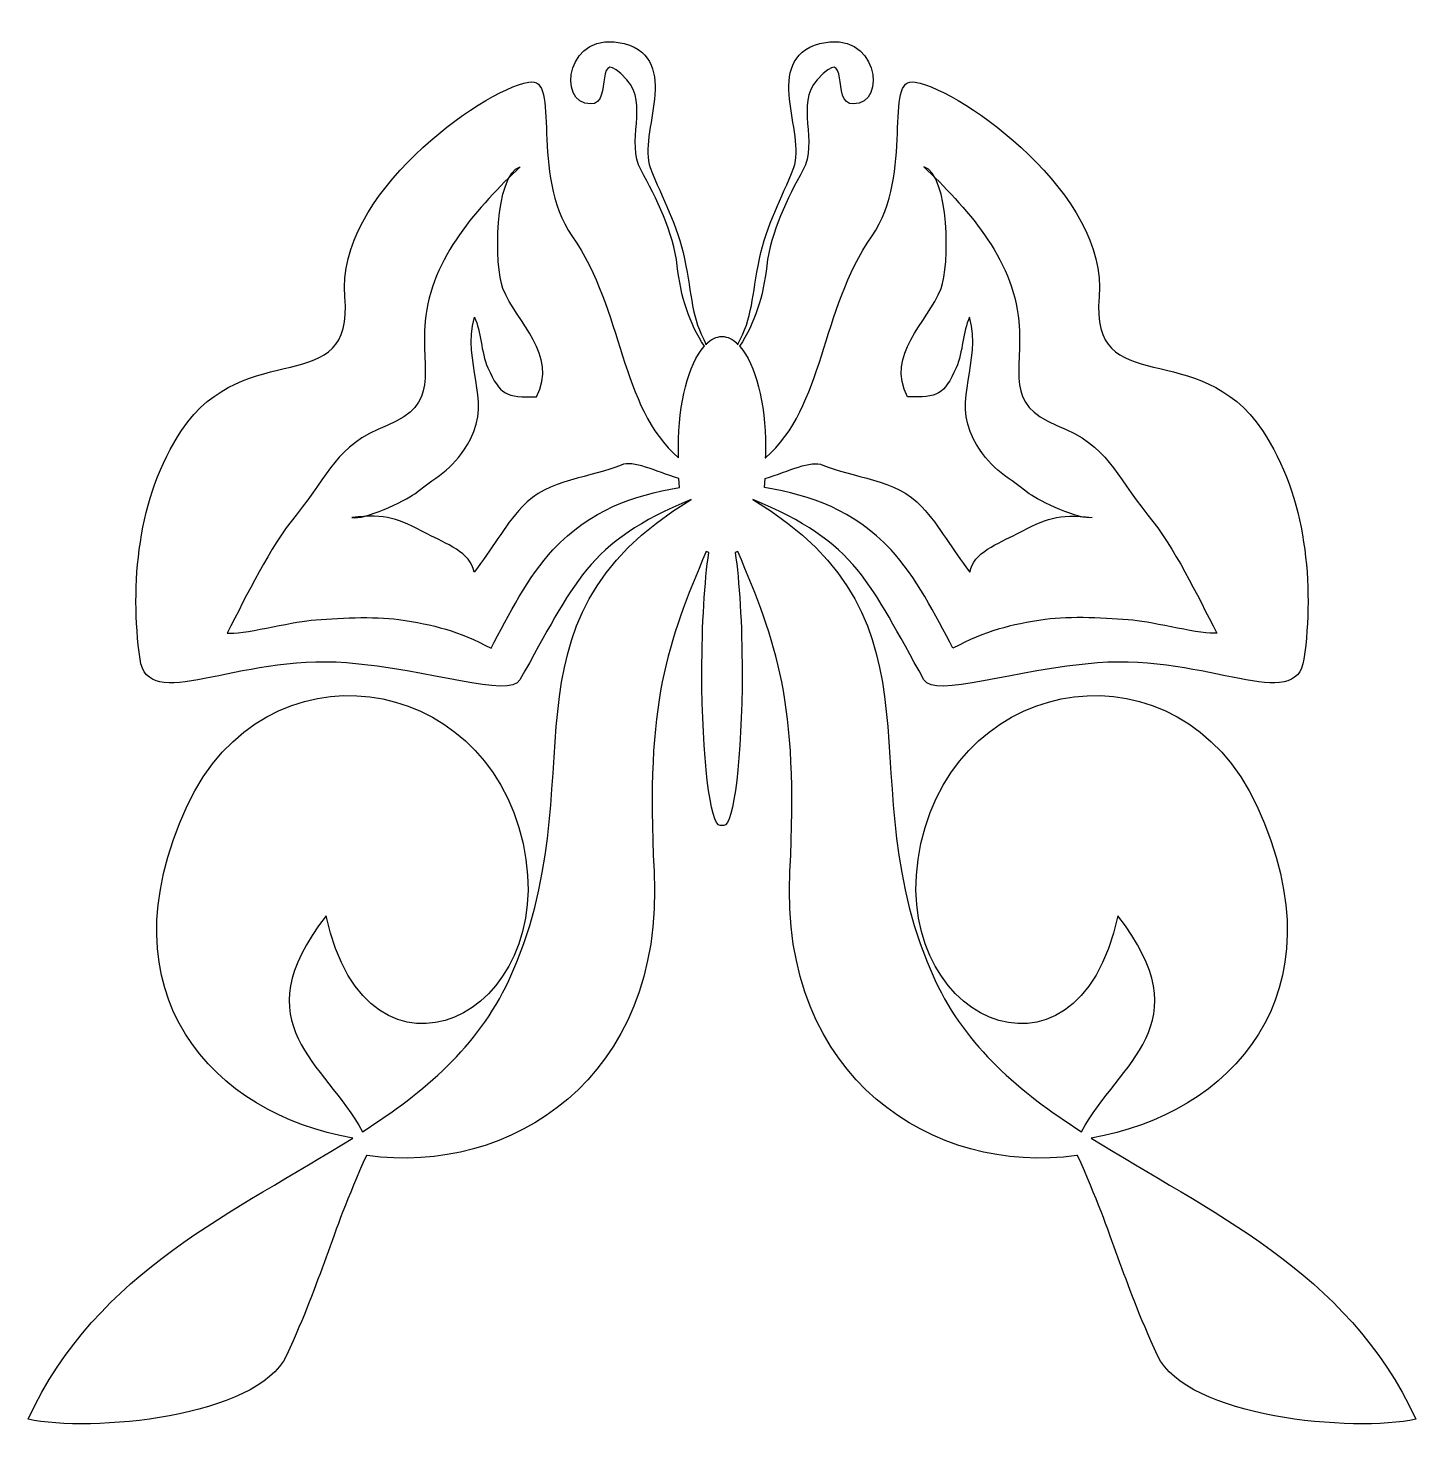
# Model space of a CAD drawing. Header units: centimetres. Extents: x -9.9 to 9.9, y -9.9 to 10.
import ezdxf

# ---------------------------------------------------------------- set-up
doc = ezdxf.new("R2010")
doc.units = ezdxf.units.CM
doc.header["$MEASUREMENT"] = 0
doc.layers.add('Camada 1', color=7, linetype='Continuous')

msp = doc.modelspace()

# ---------------------------------------------------------------- linework, layer by layer
at = {"layer": 'Camada 1'}
for points, knots in [([(0.02384, -1.32002), (0.16793, -1.32002), (0.28546, -0.34217), (0.28546, 0.85665), (0.28546, 0.85665), (0.28546, 1.54324), (0.24691, 2.15732), (0.1869, 2.55673), (0.1869, 2.55673), (0.1869, 2.55673), (0.22452, 2.57393), (0.22452, 2.57393), (0.22452, 2.57393), (0.77398, 1.26453), (1.09145, 0.46274), (0.96485, -1.96685), (0.96485, -1.96685), (0.81081, -4.92277), (3.02371, -6.29207), (5.03994, -6.00394), (5.03994, -6.00394), (5.03994, -6.00394), (5.05113, -6.00299), (5.05113, -6.00299), (5.05113, -6.00299), (5.59398, -7.21645), (5.65848, -7.70085), (6.18654, -8.84337), (6.18654, -8.84337), (6.59455, -9.72605), (8.97882, -9.94348), (9.85618, -9.74854), (9.85618, -9.74854), (8.87677, -7.62917), (6.88695, -6.79243), (5.24515, -5.75669), (5.24515, -5.75669), (5.24515, -5.75669), (5.24496, -5.75706), (5.24496, -5.75706), (5.24496, -5.75706), (7.20335, -5.42144), (8.83917, -3.72861), (7.5961, -1.03896), (7.5961, -1.03896), (6.49707, 1.33933), (3.36589, 0.88932), (2.82577, -1.57143), (2.82577, -1.57143), (2.28171, -4.05005), (5.03964, -5.33375), (5.62392, -2.60063), (5.62392, -2.60063), (6.83039, -4.15619), (5.64511, -4.66785), (5.1061, -5.66792), (5.1061, -5.66792), (4.22927, -5.10089), (3.46558, -4.46333), (3.02999, -3.52069), (3.02999, -3.52069), (1.71469, -0.67483), (3.35196, 1.54783), (0.43766, 3.31104), (0.43766, 3.31104), (1.91496, 2.70861), (2.09975, 2.11216), (2.8691, 0.75075), (2.8691, 0.75075), (3.02068, 0.48275), (4.15079, 0.89749), (5.3356, 0.99054), (5.3356, 0.99054), (6.90807, 1.1141), (8.15526, 0.25542), (8.2661, 1.04594), (8.2661, 1.04594), (8.41212, 2.08779), (8.30441, 3.34946), (7.67581, 4.29246), (7.67581, 4.29246), (6.77527, 5.64326), (5.2182, 4.7096), (5.35684, 6.18979), (5.35684, 6.18979), (5.49151, 7.62799), (3.43578, 9.1115), (2.74395, 9.24007), (2.74395, 9.24007), (2.27556, 9.32712), (2.74218, 7.93062), (2.13133, 7.05421), (2.13133, 7.05421), (1.38899, 5.989), (1.46056, 4.63563), (0.61815, 3.90173), (0.61815, 3.90173), (0.61815, 3.90173), (0.61545, 3.90184), (0.61545, 3.90184), (0.61545, 3.90184), (0.61741, 3.95261), (0.61841, 4.0041), (0.61841, 4.05617), (0.61841, 4.05617), (0.61841, 4.68649), (0.4708, 5.23208), (0.25884, 5.48159), (0.25884, 5.48159), (0.25884, 5.48159), (0.2495, 5.48744), (0.2495, 5.48744), (0.2495, 5.48744), (0.46641, 5.81116), (0.58743, 6.19763), (0.63614, 6.63073), (0.63614, 6.63073), (0.68932, 7.10404), (0.93496, 7.59855), (1.14996, 7.9887), (1.14996, 7.9887), (1.37105, 8.38997), (1.03682, 8.92141), (1.35213, 9.27325), (1.35213, 9.27325), (1.84275, 9.82078), (1.53464, 8.91643), (1.8636, 8.92829), (1.8636, 8.92829), (2.36406, 8.92829), (2.20319, 10.00565), (1.38785, 9.78475), (1.38785, 9.78475), (0.55589, 9.55932), (1.20206, 8.49991), (1.0191, 8.02442), (1.0191, 8.02442), (0.8472, 7.57762), (0.63164, 7.2189), (0.53147, 6.72794), (0.53147, 6.72794), (0.42371, 6.19996), (0.43696, 5.89593), (0.22244, 5.5099), (0.22244, 5.5099), (0.22244, 5.5099), (0.22789, 5.51543), (0.22789, 5.51543), (0.22789, 5.51543), (0.15727, 5.58692), (0.08033, 5.62624), (-0.0001, 5.62624), (-0.0001, 5.62624), (-0.08056, 5.62624), (-0.1575, 5.5869), (-0.22809, 5.51543), (-0.22809, 5.51543), (-0.22809, 5.51543), (-0.22264, 5.5099), (-0.22264, 5.5099), (-0.22264, 5.5099), (-0.43714, 5.8959), (-0.42391, 6.19996), (-0.53167, 6.72794), (-0.53167, 6.72794), (-0.63187, 7.2189), (-0.8474, 7.57762), (-1.0193, 8.02442), (-1.0193, 8.02442), (-1.20226, 8.4999), (-0.55607, 9.55935), (-1.38805, 9.78475), (-1.38805, 9.78475), (-2.20339, 10.00565), (-2.36426, 8.92829), (-1.8638, 8.92829), (-1.8638, 8.92829), (-1.53484, 8.91644), (-1.84295, 9.82078), (-1.35231, 9.27325), (-1.35231, 9.27325), (-1.03701, 8.92141), (-1.37125, 8.38994), (-1.15014, 7.9887), (-1.15014, 7.9887), (-0.93517, 7.59855), (-0.6895, 7.10404), (-0.63635, 6.63073), (-0.63635, 6.63073), (-0.58764, 6.19763), (-0.46659, 5.81116), (-0.24969, 5.48744), (-0.24969, 5.48744), (-0.24969, 5.48744), (-0.25903, 5.48159), (-0.25903, 5.48159), (-0.25903, 5.48159), (-0.47099, 5.23209), (-0.6186, 4.68649), (-0.6186, 4.05617), (-0.6186, 4.05617), (-0.6186, 4.00413), (-0.61759, 3.95264), (-0.61564, 3.90184), (-0.61564, 3.90184), (-0.61564, 3.90184), (-0.61834, 3.90173), (-0.61834, 3.90173), (-0.61834, 3.90173), (-1.46077, 4.63563), (-1.3892, 5.989), (-2.13152, 7.05421), (-2.13152, 7.05421), (-2.74236, 7.93062), (-2.27574, 9.32711), (-2.74414, 9.24007), (-2.74414, 9.24007), (-3.43585, 9.11155), (-5.49159, 7.62803), (-5.35691, 6.18983), (-5.35691, 6.18983), (-5.21827, 4.70964), (-6.77534, 5.64331), (-7.67588, 4.2925), (-7.67588, 4.2925), (-8.30445, 3.34947), (-8.41216, 2.08783), (-8.26617, 1.04598), (-8.26617, 1.04598), (-8.15534, 0.25546), (-6.90814, 1.11414), (-5.33567, 0.99058), (-5.33567, 0.99058), (-4.15089, 0.89753), (-3.02078, 0.48279), (-2.8692, 0.75079), (-2.8692, 0.75079), (-2.09982, 2.1122), (-1.91503, 2.70865), (-0.43776, 3.31108), (-0.43776, 3.31108), (-3.35204, 1.54787), (-1.71477, -0.67479), (-3.03007, -3.52065), (-3.03007, -3.52065), (-3.46565, -4.46328), (-4.22937, -5.10087), (-5.10618, -5.66788), (-5.10618, -5.66788), (-5.64519, -4.66781), (-6.83044, -4.15616), (-5.624, -2.60059), (-5.624, -2.60059), (-5.03972, -5.33371), (-2.28178, -4.04998), (-2.82585, -1.57139), (-2.82585, -1.57139), (-3.36597, 0.88937), (-6.49713, 1.33937), (-7.59616, -1.03892), (-7.59616, -1.03892), (-8.8392, -3.72857), (-7.20341, -5.42143), (-5.24502, -5.75702), (-5.24502, -5.75702), (-5.24502, -5.75702), (-5.24521, -5.75665), (-5.24521, -5.75665), (-5.24521, -5.75665), (-6.88697, -6.79242), (-8.8768, -7.62917), (-9.85621, -9.74853), (-9.85621, -9.74853), (-8.97885, -9.94348), (-6.59459, -9.72604), (-6.18657, -8.84336), (-6.18657, -8.84336), (-5.65851, -7.70084), (-5.59401, -7.21646), (-5.05114, -6.00298), (-5.05114, -6.00298), (-5.05114, -6.00298), (-5.03997, -6.00393), (-5.03997, -6.00393), (-5.03997, -6.00393), (-3.02377, -6.29206), (-0.81084, -4.92276), (-0.96488, -1.96684), (-0.96488, -1.96684), (-1.09146, 0.46275), (-0.77398, 1.26454), (-0.22455, 2.57394), (-0.22455, 2.57394), (-0.22455, 2.57394), (-0.18693, 2.55674), (-0.18693, 2.55674), (-0.18693, 2.55674), (-0.24694, 2.15732), (-0.28549, 1.54325), (-0.28549, 0.85666), (-0.28549, 0.85666), (-0.28549, -0.34217), (-0.16799, -1.32001), (-0.02387, -1.32001), (-0.02387, -1.32001), (-0.02387, -1.32001), (0.02384, -1.32002), (0.02384, -1.32002)], [0, 0, 0, 0, 0.01282051, 0.01282051, 0.01282051, 0.01282051, 0.02564103, 0.02564103, 0.02564103, 0.02564103, 0.03846154, 0.03846154, 0.03846154, 0.03846154, 0.05128205, 0.05128205, 0.05128205, 0.05128205, 0.06410256, 0.06410256, 0.06410256, 0.06410256, 0.07692308, 0.07692308, 0.07692308, 0.07692308, 0.08974359, 0.08974359, 0.08974359, 0.08974359, 0.1025641, 0.1025641, 0.1025641, 0.1025641, 0.11538462, 0.11538462, 0.11538462, 0.11538462, 0.12820513, 0.12820513, 0.12820513, 0.12820513, 0.14102564, 0.14102564, 0.14102564, 0.14102564, 0.15384615, 0.15384615, 0.15384615, 0.15384615, 0.16666667, 0.16666667, 0.16666667, 0.16666667, 0.17948718, 0.17948718, 0.17948718, 0.17948718, 0.19230769, 0.19230769, 0.19230769, 0.19230769, 0.20512821, 0.20512821, 0.20512821, 0.20512821, 0.21794872, 0.21794872, 0.21794872, 0.21794872, 0.23076923, 0.23076923, 0.23076923, 0.23076923, 0.24358974, 0.24358974, 0.24358974, 0.24358974, 0.25641026, 0.25641026, 0.25641026, 0.25641026, 0.26923077, 0.26923077, 0.26923077, 0.26923077, 0.28205128, 0.28205128, 0.28205128, 0.28205128, 0.29487179, 0.29487179, 0.29487179, 0.29487179, 0.30769231, 0.30769231, 0.30769231, 0.30769231, 0.32051282, 0.32051282, 0.32051282, 0.32051282, 0.33333333, 0.33333333, 0.33333333, 0.33333333, 0.34615385, 0.34615385, 0.34615385, 0.34615385, 0.35897436, 0.35897436, 0.35897436, 0.35897436, 0.37179487, 0.37179487, 0.37179487, 0.37179487, 0.38461538, 0.38461538, 0.38461538, 0.38461538, 0.3974359, 0.3974359, 0.3974359, 0.3974359, 0.41025641, 0.41025641, 0.41025641, 0.41025641, 0.42307692, 0.42307692, 0.42307692, 0.42307692, 0.43589744, 0.43589744, 0.43589744, 0.43589744, 0.44871795, 0.44871795, 0.44871795, 0.44871795, 0.46153846, 0.46153846, 0.46153846, 0.46153846, 0.47435897, 0.47435897, 0.47435897, 0.47435897, 0.48717949, 0.48717949, 0.48717949, 0.48717949, 0.5, 0.5, 0.5, 0.5, 0.51282051, 0.51282051, 0.51282051, 0.51282051, 0.52564103, 0.52564103, 0.52564103, 0.52564103, 0.53846154, 0.53846154, 0.53846154, 0.53846154, 0.55128205, 0.55128205, 0.55128205, 0.55128205, 0.56410256, 0.56410256, 0.56410256, 0.56410256, 0.57692308, 0.57692308, 0.57692308, 0.57692308, 0.58974359, 0.58974359, 0.58974359, 0.58974359, 0.6025641, 0.6025641, 0.6025641, 0.6025641, 0.61538462, 0.61538462, 0.61538462, 0.61538462, 0.62820513, 0.62820513, 0.62820513, 0.62820513, 0.64102564, 0.64102564, 0.64102564, 0.64102564, 0.65384615, 0.65384615, 0.65384615, 0.65384615, 0.66666667, 0.66666667, 0.66666667, 0.66666667, 0.67948718, 0.67948718, 0.67948718, 0.67948718, 0.69230769, 0.69230769, 0.69230769, 0.69230769, 0.70512821, 0.70512821, 0.70512821, 0.70512821, 0.71794872, 0.71794872, 0.71794872, 0.71794872, 0.73076923, 0.73076923, 0.73076923, 0.73076923, 0.74358974, 0.74358974, 0.74358974, 0.74358974, 0.75641026, 0.75641026, 0.75641026, 0.75641026, 0.76923077, 0.76923077, 0.76923077, 0.76923077, 0.78205128, 0.78205128, 0.78205128, 0.78205128, 0.79487179, 0.79487179, 0.79487179, 0.79487179, 0.80769231, 0.80769231, 0.80769231, 0.80769231, 0.82051282, 0.82051282, 0.82051282, 0.82051282, 0.83333333, 0.83333333, 0.83333333, 0.83333333, 0.84615385, 0.84615385, 0.84615385, 0.84615385, 0.85897436, 0.85897436, 0.85897436, 0.85897436, 0.87179487, 0.87179487, 0.87179487, 0.87179487, 0.88461538, 0.88461538, 0.88461538, 0.88461538, 0.8974359, 0.8974359, 0.8974359, 0.8974359, 0.91025641, 0.91025641, 0.91025641, 0.91025641, 0.92307692, 0.92307692, 0.92307692, 0.92307692, 0.93589744, 0.93589744, 0.93589744, 0.93589744, 0.94871795, 0.94871795, 0.94871795, 0.94871795, 0.96153846, 0.96153846, 0.96153846, 0.96153846, 0.97435897, 0.97435897, 0.97435897, 0.97435897, 1, 1, 1, 1]), ([(-0.60592, 3.48352), (-1.27389, 3.36226), (-1.85605, 3.17298), (-2.40104, 2.59558), (-2.40104, 2.59558), (-2.74524, 2.23098), (-3.03808, 1.65959), (-3.28044, 1.20046), (-3.28044, 1.20046), (-3.74693, 1.44665), (-4.09292, 1.5341), (-4.59174, 1.60649), (-4.59174, 1.60649), (-4.94684, 1.65803), (-5.47619, 1.62707), (-5.83676, 1.59612), (-5.83676, 1.59612), (-6.12222, 1.57159), (-6.84104, 1.38379), (-7.02903, 1.41488), (-7.02903, 1.41488), (-6.74029, 1.9618), (-6.43536, 2.62379), (-6.04901, 3.09075), (-6.04901, 3.09075), (-5.55429, 3.689), (-5.51013, 4.06053), (-4.7575, 4.36371), (-4.7575, 4.36371), (-3.99968, 4.66893), (-4.27982, 5.10769), (-4.21563, 5.84178), (-4.21563, 5.84178), (-4.1367, 6.74573), (-3.44731, 7.48138), (-2.86604, 8.03766), (-2.86604, 8.03766), (-3.23413, 7.92384), (-3.23643, 6.61806), (-3.11155, 6.30787), (-3.11155, 6.30787), (-2.91404, 5.81739), (-2.3206, 5.36759), (-2.6362, 4.76974), (-2.6362, 4.76974), (-3.06451, 4.75828), (-3.15354, 4.79503), (-3.32488, 5.18096), (-3.32488, 5.18096), (-3.42659, 5.41004), (-3.41812, 5.69372), (-3.51654, 5.9019), (-3.51654, 5.9019), (-3.69172, 5.24004), (-3.2687, 4.74549), (-3.57353, 4.16795), (-3.57353, 4.16795), (-3.79642, 3.74549), (-4.00446, 3.67794), (-4.36379, 3.39317), (-4.36379, 3.39317), (-4.49574, 3.28861), (-5.09788, 3.01529), (-5.25766, 3.05456), (-5.25766, 3.05456), (-4.7613, 3.11155), (-4.60575, 3.04414), (-4.18779, 2.8235), (-4.18779, 2.8235), (-3.9262, 2.68547), (-3.56562, 2.56304), (-3.52078, 2.28073), (-3.52078, 2.28073), (-3.26628, 2.60122), (-3.10078, 2.92171), (-2.84027, 3.20881), (-2.84027, 3.20881), (-2.48038, 3.6051), (-1.83586, 3.62426), (-1.43152, 3.80023), (-1.43152, 3.80023), (-1.25906, 3.87524), (-0.95723, 3.71416), (-0.61224, 3.60984), (-0.61224, 3.60984), (-0.61224, 3.60984), (-0.60592, 3.48352), (-0.60592, 3.48352)], [0, 0, 0, 0, 0.04347826, 0.04347826, 0.04347826, 0.04347826, 0.08695652, 0.08695652, 0.08695652, 0.08695652, 0.13043478, 0.13043478, 0.13043478, 0.13043478, 0.17391304, 0.17391304, 0.17391304, 0.17391304, 0.2173913, 0.2173913, 0.2173913, 0.2173913, 0.26086957, 0.26086957, 0.26086957, 0.26086957, 0.30434783, 0.30434783, 0.30434783, 0.30434783, 0.34782609, 0.34782609, 0.34782609, 0.34782609, 0.39130435, 0.39130435, 0.39130435, 0.39130435, 0.43478261, 0.43478261, 0.43478261, 0.43478261, 0.47826087, 0.47826087, 0.47826087, 0.47826087, 0.52173913, 0.52173913, 0.52173913, 0.52173913, 0.56521739, 0.56521739, 0.56521739, 0.56521739, 0.60869565, 0.60869565, 0.60869565, 0.60869565, 0.65217391, 0.65217391, 0.65217391, 0.65217391, 0.69565217, 0.69565217, 0.69565217, 0.69565217, 0.73913043, 0.73913043, 0.73913043, 0.73913043, 0.7826087, 0.7826087, 0.7826087, 0.7826087, 0.82608696, 0.82608696, 0.82608696, 0.82608696, 0.86956522, 0.86956522, 0.86956522, 0.86956522, 0.91304348, 0.91304348, 0.91304348, 0.91304348, 1, 1, 1, 1]), ([(0.6059, 3.48352), (1.27387, 3.36226), (1.85603, 3.17298), (2.40105, 2.59558), (2.40105, 2.59558), (2.74525, 2.23098), (3.03806, 1.65959), (3.28045, 1.20046), (3.28045, 1.20046), (3.74694, 1.44665), (4.09293, 1.5341), (4.59175, 1.60649), (4.59175, 1.60649), (4.94685, 1.65803), (5.4762, 1.62707), (5.83677, 1.59612), (5.83677, 1.59612), (6.12223, 1.57159), (6.84105, 1.38379), (7.02906, 1.41488), (7.02906, 1.41488), (6.74032, 1.9618), (6.43539, 2.62379), (6.04904, 3.09075), (6.04904, 3.09075), (5.55432, 3.689), (5.51016, 4.06053), (4.75753, 4.36371), (4.75753, 4.36371), (3.99971, 4.66893), (4.27985, 5.10769), (4.21566, 5.84178), (4.21566, 5.84178), (4.13673, 6.74573), (3.44736, 7.48138), (2.86607, 8.03766), (2.86607, 8.03766), (3.23413, 7.92384), (3.23646, 6.61806), (3.11158, 6.30787), (3.11158, 6.30787), (2.91404, 5.81739), (2.32063, 5.36759), (2.63623, 4.76974), (2.63623, 4.76974), (3.06454, 4.75828), (3.15357, 4.79503), (3.32491, 5.18096), (3.32491, 5.18096), (3.42662, 5.41004), (3.41815, 5.69372), (3.51657, 5.9019), (3.51657, 5.9019), (3.69175, 5.24004), (3.26873, 4.74549), (3.57353, 4.16795), (3.57353, 4.16795), (3.79642, 3.74549), (4.00446, 3.67794), (4.36379, 3.39317), (4.36379, 3.39317), (4.49574, 3.28861), (5.09788, 3.01529), (5.25766, 3.05456), (5.25766, 3.05456), (4.7613, 3.11155), (4.60575, 3.04414), (4.18779, 2.8235), (4.18779, 2.8235), (3.92617, 2.68547), (3.5656, 2.56304), (3.52075, 2.28073), (3.52075, 2.28073), (3.26625, 2.60122), (3.10075, 2.92171), (2.84024, 3.20881), (2.84024, 3.20881), (2.48033, 3.6051), (1.8358, 3.62426), (1.43149, 3.80023), (1.43149, 3.80023), (1.25901, 3.87524), (0.95717, 3.71416), (0.61221, 3.60984), (0.61221, 3.60984), (0.61221, 3.60984), (0.6059, 3.48352), (0.6059, 3.48352)], [0, 0, 0, 0, 0.04347826, 0.04347826, 0.04347826, 0.04347826, 0.08695652, 0.08695652, 0.08695652, 0.08695652, 0.13043478, 0.13043478, 0.13043478, 0.13043478, 0.17391304, 0.17391304, 0.17391304, 0.17391304, 0.2173913, 0.2173913, 0.2173913, 0.2173913, 0.26086957, 0.26086957, 0.26086957, 0.26086957, 0.30434783, 0.30434783, 0.30434783, 0.30434783, 0.34782609, 0.34782609, 0.34782609, 0.34782609, 0.39130435, 0.39130435, 0.39130435, 0.39130435, 0.43478261, 0.43478261, 0.43478261, 0.43478261, 0.47826087, 0.47826087, 0.47826087, 0.47826087, 0.52173913, 0.52173913, 0.52173913, 0.52173913, 0.56521739, 0.56521739, 0.56521739, 0.56521739, 0.60869565, 0.60869565, 0.60869565, 0.60869565, 0.65217391, 0.65217391, 0.65217391, 0.65217391, 0.69565217, 0.69565217, 0.69565217, 0.69565217, 0.73913043, 0.73913043, 0.73913043, 0.73913043, 0.7826087, 0.7826087, 0.7826087, 0.7826087, 0.82608696, 0.82608696, 0.82608696, 0.82608696, 0.86956522, 0.86956522, 0.86956522, 0.86956522, 0.91304348, 0.91304348, 0.91304348, 0.91304348, 1, 1, 1, 1])]:
    msp.add_open_spline(points, degree=3, knots=knots, dxfattribs=at)

doc.saveas('drawing.dxf')
